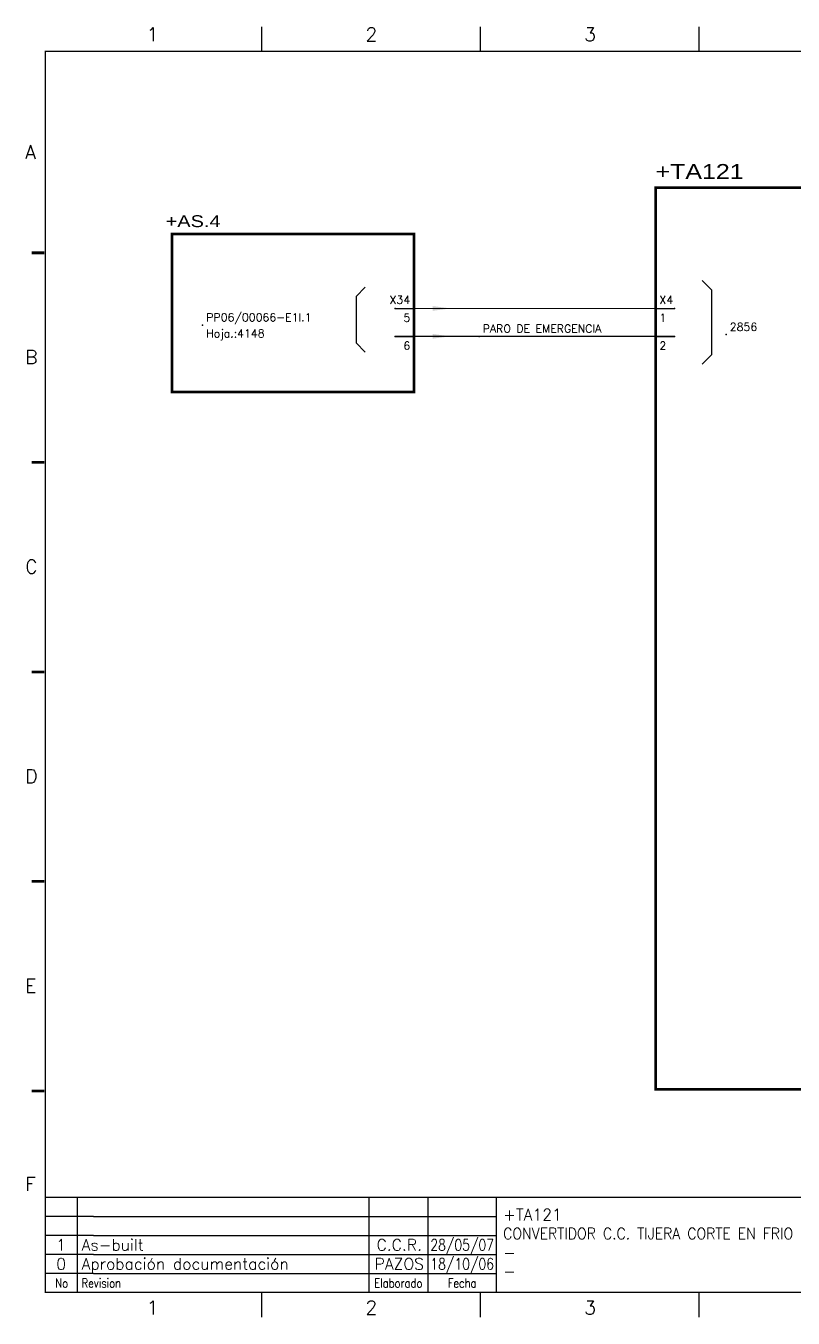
# Model space of a CAD drawing. Extents: x 19 to 410, y 4 to 287.
# Drawn here: x 19.1 to 187.4, y 3.6 to 287.3 of the extents above; entities that cross this region are included whole.
import ezdxf
from ezdxf.enums import TextEntityAlignment as Align

# ---------------------------------------------------------------- set-up
doc = ezdxf.new("R2010")
doc.units = 0
doc.header["$LTSCALE"] = 10
doc.header["$MEASUREMENT"] = 0
doc.linetypes.add('DASHDOT', pattern=[1, 0.5, -0.25, 0, -0.25])
doc.layers.get('0').update_dxf_attribs({"linetype": 'CONTINUOUS'})
for name, color, linetype in [('1', 7, 'CONTINUOUS'), ('10', 5, 'CONTINUOUS'), ('2', 7, 'CONTINUOUS'), ('8', 1, 'CONTINUOUS'), ('9', 6, 'CONTINUOUS'), ('NODE', 7, 'CONTINUOUS')]:
    doc.layers.add(name, color=color, linetype=linetype)
doc.styles.add('HELV', font='HELVBLD.SHX', dxfattribs={"width": 1.2})
doc.styles.add('LABEL', font='SIMPLEX', dxfattribs={"width": 0.8, "height": 4})
doc.styles.add('ROMANS', font='romans')
doc.styles.get("Standard").update_dxf_attribs({"font": 'simplex'})

# ---------------------------------------------------------------- blocks, each defined once
blk = doc.blocks.new('NOD', base_point=(237.5, 170))
at = {"layer": 'NODE'}
blk.add_point((237.5, 170), dxfattribs=at)
blk = doc.blocks.new('$$PLL21')
blk.add_line((-2.5, 0), (2.5, 0))
at = {"layer": '2'}
for p in [(-2.5, 0), (2.5, 0)]:
    blk.add_blockref('NOD', p, dxfattribs=at)
at = {"layer": '8'}
blk.add_attdef('*A', (-1.5, -3.574999999999989), '', height=2.15, dxfattribs=at)
at = {"layer": '9'}
blk.add_attdef('ID', (-1.5, 1.25), '', height=2.15, dxfattribs=at)
blk = doc.blocks.new('$PP313')
at = {"layer": '2'}
blk.add_blockref('NOD', (0, 0), dxfattribs=at)
at = {"layer": '8'}
blk.add_attdef('1A', (1, -3.324999999999989), '', height=2.15, dxfattribs=at)
at = {"layer": '9'}
blk.add_attdef('ID', (1, 1), '', height=2.15, dxfattribs=at)
blk = doc.blocks.new('$$PLR12')
blk.add_line((-2.5, 0), (2.5, 0))
at = {"layer": '2'}
for p in [(-2.5, 0), (2.5, 0)]:
    blk.add_blockref('NOD', p, dxfattribs=at)
at = {"layer": '8'}
blk.add_attdef('*A', text='', height=2.15, dxfattribs=at).set_placement((1.5, -3.574999999999989), align=Align.RIGHT)
at = {"layer": '9'}
blk.add_attdef('ID', text='', height=2.15, dxfattribs=at).set_placement((1.5, 1.25), align=Align.RIGHT)
blk = doc.blocks.new('newcajec')
at = {"layer": '1'}
for p, q in [((179.4, 20.84999999999999), (0.1303441721052074, 20.84999999999999)), ((7, 20.84999999999999), (7, 0)), ((71, 20.84999999999999), (71, 0)), ((84, 20.84999999999999), (84, 0.08964143426294768)), ((99, 20.84999999999999), (99, 0)), ((10.6, 16.64), (0, 16.64)), ((10.6, 16.64), (99.00000000000001, 16.64)), ((10.6, 12.48), (0, 12.48)), ((10.6, 12.48), (99.00000000000001, 12.48)), ((10.6, 8.32), (0, 8.32)), ((10.6, 8.32), (99.00000000000001, 8.32)), ((10.6, 4.16), (0, 4.16)), ((10.6, 4.16), (99.00000000000001, 4.16))]:
    blk.add_line(p, q, dxfattribs=at)
for points in [[(47.50000000000003, 272.5, 0.3, 0.3, 0), (47.50000000000003, 277.9125820568927, 0.3, 0.3, 0)], [(95.50000000000003, 272.5, 0.3, 0.3, 0), (95.50000000000003, 277.9125820568927, 0.3, 0.3, 0)], [(143.5000000000001, 272.5, 0.3, 0.3, 0), (143.5000000000001, 277.9125820568927, 0.3, 0.3, 0)], [(-2.989059080962793, 228.2254404700672, 0.6, 0.6, 0), (-0.1817779831361044, 228.2254404700672, 0.6, 0.6, 0)], [(-2.989059080962793, 182.2254404700672, 0.6, 0.6, 0), (-0.1817779831361044, 182.2254404700672, 0.6, 0.6, 0)], [(-2.989059080962793, 136.2254404700672, 0.6, 0.6, 0), (-0.1817779831361044, 136.2254404700672, 0.6, 0.6, 0)], [(-2.989059080962793, 90.2254404700672, 0.6, 0.6, 0), (-0.1817779831361044, 90.2254404700672, 0.6, 0.6, 0)], [(-2.989059080962793, 44.22544047006719, 0.6, 0.6, 0), (-0.1817779831361044, 44.22544047006719, 0.6, 0.6, 0)], [(47.50000000000004, -5.50000000000002, 0.3, 0.3, 0), (47.50000000000004, -0.08741794310727435, 0.3, 0.3, 0)], [(95.50000000000003, -5.50000000000002, 0.3, 0.3, 0), (95.50000000000003, -0.08741794310727435, 0.3, 0.3, 0)], [(143.5000000000001, -5.50000000000002, 0.3, 0.3, 0), (143.5000000000001, -0.08741794310727435, 0.3, 0.3, 0)]]:
    blk.add_lwpolyline(points, format="xyseb", dxfattribs=at)
at = {"layer": '1', "const_width": 0.3}
blk.add_lwpolyline([(0, 0), (0, 272.5), (383, 272.5), (383, 0)], close=True, dxfattribs=at)
at = {"layer": '1', "style": 'ROMANS'}
for s, p in [('1', (22.29321663019694, 274.6822757111598)), ('2', (70.29321663019694, 274.6822757111598)), ('3', (118.2932166301969, 274.6822757111598)), ('A', (-4.369531937893967, 248.8361050328228)), ('B', (-4.369531937893967, 203.8361050328228)), ('C', (-4.369531937893967, 157.8361050328228)), ('D', (-4.369531937893967, 111.8361050328228)), ('E', (-4.369531937893967, 65.8361050328228)), ('F', (-4.369531937893967, 22.33610503282279)), ('1', (22.29321663019694, -4.817724288840244)), ('2', (70.29321663019694, -4.817724288840244)), ('3', (118.2932166301969, -4.817724288840244))]:
    blk.add_text(s, height=3, dxfattribs=at).set_placement(p)
at = {"layer": '1', "style": 'LABEL', "width": 0.8}
for s, p in [('No', (2.226666121281127, 1.047317943107212)), ('Revision', (7.999999999999986, 1.047317943107211))]:
    blk.add_text(s, height=2, dxfattribs=at).set_placement(p)
for s, p in [('Elaborado', (77.5, 1.047317943107211)), ('Fecha', (91.5, 1.047317943107211))]:
    blk.add_text(s, height=2, dxfattribs=at).set_placement(p, align=Align.CENTER)
at = {"layer": '10', "style": 'ROMANS'}
for tag, p in [('REV41', (3.5, 18.74499999999998)), ('REV43', (77.69972273858866, 18.74499999999998)), ('REV31', (3.5, 14.58499999999999)), ('REV33', (77.69972273858866, 14.58499999999999)), ('REV21', (3.5, 10.42499999999999)), ('REV23', (77.69972273858866, 10.42499999999999)), ('REV11', (3.5, 6.265000000000002)), ('REV13', (77.69972273858866, 6.265000000000002))]:
    blk.add_attdef(tag, text='', height=2.5, dxfattribs=at).set_placement(p, align=Align.MIDDLE)
for tag, p, height in [('REV42', (7.999999999999986, 17.49499999999998), 2.5), ('SHEETNAME1', (100.5, 15.82514432423481), 2.5), ('DESIGNCHECK', (180.7368689439597, 14.83229733012664), 2.5), ('DOCUMENTTYPE', (216.431556680333, 16.80300784715599), 2.5), ('NOTA', (305.324267012746, 15.80181941457773), 3), ('REV32', (7.999999999999986, 13.33499999999999), 2.5), ('OBJECT', (216.431556680333, 12.40274635088354), 2.5), ('REV22', (7.999999999999986, 9.174999999999999), 2.5), ('SHEETNAME2', (100.5, 11.66514432423481), 2.5), ('ORDER', (305.324267012746, 7.301819414577723), 4.5), ('SHEETNAME3', (100.5, 7.505144324234807), 2.5), ('DRAWINGCHECK', (180.5313437479052, 7.714149530439984), 2.5), ('CUSTOMER', (216.431556680333, 8.084891464683468), 2.5), ('REV12', (7.999999999999986, 5.015000000000002), 2.5), ('SHEETNAME4', (100.5, 3.345144324234811), 2.5), ('USER', (180.634361454448, 0.7089454855303376), 2.5), ('DEPARTMENT', (271.9308878022507, 1.045088830057653), 2.5), ('DOCUMENT_ID', (305.324267012746, 0.9341589120460885), 4.4)]:
    blk.add_attdef(tag, p, '', height=height, dxfattribs=at)
for tag, width, p, p2 in [('REV44', 1.221199022953692, (84.52509332113708, 17.49499999999998), (98.48165358346499, 17.49499999999998)), ('REV34', 1.221199022953692, (84.52509332113708, 13.33499999999998), (98.48165358346499, 13.33499999999998)), ('REV24', 1.221199022953692, (84.52509332113708, 9.174999999999988), (98.48165358346499, 9.174999999999988)), ('REV14', 1.221199022953692, (84.52509332113708, 5.014999999999999), (98.48165358346499, 5.014999999999999)), ('CREATED2', 7.039914616041486, (282.7069601254168, 1.045088830057653), (301.1448317388588, 1.045088830057653))]:
    blk.add_attdef(tag, text='', height=2.5, dxfattribs=dict(at, width=width)).set_placement(p, p2, align=Align.FIT)
for tag, p in [('SHEET', (382, 7.433333330000005)), ('NEXTSHEET', (382, 0.5000000000000018))]:
    blk.add_attdef(tag, text='', height=2.5, dxfattribs=at).set_placement(p, align=Align.RIGHT)

msp = doc.modelspace()

# ---------------------------------------------------------------- linework, layer by layer
at = {"layer": '2'}
for p, q in [((93.56316875174502, 229.9354546394988), (91.5219187517448, 227.8942046394988)), ((167.5040487787448, 231.3974623892092), (169.5452987787448, 229.3562123892092)), ((91.5219187517448, 227.8942046394988), (91.5219187517448, 217.6879546394988)), ((169.5452987787448, 229.3562123892092), (169.5452987787448, 215.0674623892092)), ((91.5219187517448, 217.6879546394988), (93.56316875174502, 215.6467046394988)), ((169.5452987787448, 215.0674623892092), (167.5040487787448, 213.0262123892092))]:
    msp.add_line(p, q, dxfattribs=at)
at = {"layer": '2', "color": 3, "linetype": 'DASHDOT'}
for points in [[(157.2977987787449, 251.8099623892093, 0.57155, 0.57155, 0), (255.2777987787449, 251.8099623892093, 0.57155, 0.57155, 0), (255.2777987787449, 53.80871238920925, 0.57155, 0.57155, 0), (157.2977987787449, 53.80871238920925, 0.57155, 0.57155, 0), (157.2977987787449, 251.8099623892093, 0.57155, 0.57155, 0)], [(51.15279877874491, 241.6037123892092, 0.57155, 0.57155, 0), (104.2252987787449, 241.6037123892092, 0.57155, 0.57155, 0), (104.2252987787449, 206.9024623892092, 0.57155, 0.57155, 0), (51.15279877874491, 206.9024623892092, 0.57155, 0.57155, 0), (51.15279877874491, 241.6037123892092, 0.57155, 0.57155, 0)]]:
    msp.add_lwpolyline(points, format="xyseb", dxfattribs=at)
at = {"layer": '2'}
for points in [[(161.3802987787449, 225.2737123892093, 0.24495, 0.24495, 0), (100.1427987787449, 225.2737123892093, 0.24495, 0.24495, 0)], [(161.3802987787449, 219.1499623892092, 0.24495, 0.24495, 0), (100.1427987787449, 219.1499623892092, 0.24495, 0.24495, 0)]]:
    msp.add_lwpolyline(points, format="xyseb", dxfattribs=at)
for points in [[(112.3902987787449, 225.2737123892093), (108.3077987787449, 224.7633998892093), (108.3077987787449, 225.7840248892093)], [(112.3902987787449, 219.1499623892092), (108.3077987787449, 218.6396498892092), (108.3077987787449, 219.6602748892093)]]:
    msp.add_solid(points, dxfattribs=at)

# ---------------------------------------------------------------- block references
at = {"layer": '2', "color": 7}
ref = msp.add_blockref('newcajec', (23.31009182389882, 9.252018368709477), dxfattribs=at)
ref.add_attrib('REV24', '28/05/07', dxfattribs={"layer": '10', "height": 2.5, "style": 'ROMANS', "width": 0.7281683615127604}).set_placement((107.8351851450359, 18.42701836870947), (121.7917454073638, 18.42701836870947), align=Align.FIT)
ref.add_attrib('SHEETNAME3', '-', (123.8100918238988, 16.75716269294428), dxfattribs={"layer": '10', "height": 2.5, "style": 'ROMANS'})
ref.add_attrib('SHEETNAME2', 'CONVERTIDOR C.C. TIJERA CORTE EN FRIO', (123.8100918238988, 20.91716269294429), dxfattribs={"layer": '10', "height": 2.5, "style": 'ROMANS', "width": 0.9})
ref.add_attrib('SHEETNAME1', '+TA121', (123.8100918238988, 25.07716269294428), dxfattribs={"layer": '10', "height": 2.5, "style": 'ROMANS'})
ref.add_attrib('REV22', 'As-built', (31.3100918238988, 18.42701836870948), dxfattribs={"layer": '10', "height": 2.5, "style": 'ROMANS'})
ref.add_attrib('REV12', 'Aprobación documentación', (31.3100918238988, 14.26701836870948), dxfattribs={"layer": '10', "height": 2.5, "style": 'ROMANS'})
ref.add_attrib('REV21', '1', dxfattribs={"layer": '10', "height": 2.5, "style": 'ROMANS'}).set_placement((26.81009182389882, 19.67701836870947), align=Align.MIDDLE)
ref.add_attrib('REV11', '0', dxfattribs={"layer": '10', "height": 2.5, "style": 'ROMANS'}).set_placement((26.81009182389882, 15.51701836870948), align=Align.MIDDLE)
ref.add_attrib('SHEETNAME4', '-', (123.8100918238988, 12.59716269294429), dxfattribs={"layer": '10', "height": 2.5, "style": 'ROMANS'})
ref.add_attrib('REV14', '18/10/06', dxfattribs={"layer": '10', "height": 2.5, "style": 'ROMANS', "width": 0.7281683615127604}).set_placement((107.8351851450359, 14.26701836870948), (121.7917454073638, 14.26701836870948), align=Align.FIT)
ref.add_attrib('REV23', 'C.C.R.', dxfattribs={"layer": '10', "height": 2.5, "style": 'ROMANS'}).set_placement((101.0098145624875, 19.67701836870947), align=Align.MIDDLE)
ref.add_attrib('REV13', 'PAZOS', dxfattribs={"layer": '10', "height": 2.5, "style": 'ROMANS'}).set_placement((101.0098145624875, 15.51701836870948), align=Align.MIDDLE)
at = {"layer": '2', "zscale": 0.8165}
for name, p, xscale, yscale, values in [('$$PLR12', (102.1840487787449, 225.2737123892093), 0.8165, 0.8165, {'ID': 'X34', '*A': '5'}), ('$$PLL21', (159.3390487787449, 225.2737123892093), 0.8165, 0.8165, {'ID': 'X4', '*A': '1'}), ('$PP313', (57.84477023439865, 221.6266445988255), 0.8165000000000191, 0.8164999999999907, {'ID': 'PP06/00066-E1I.1', '1A': 'Hoja.:4148'}), ('$$PLR12', (102.1840487787449, 219.1499623892092), 0.8165, 0.8165, {'*A': '6'}), ('$$PLL21', (159.3390487787449, 219.1499623892092), 0.8165, 0.8165, {'*A': '2'})]:
    msp.add_blockref(name, p, dxfattribs=dict(at, xscale=xscale, yscale=yscale)).add_auto_attribs(values)
at = {"layer": '2'}
ref = msp.add_blockref('$PP313', (118.5140487787448, 219.1499623892092), dxfattribs=dict(at, xscale=0.8165, yscale=0.8165, zscale=0.8165))
ref.add_attrib('ID', 'PARO DE EMERGENCIA', (119.330548778745, 219.9664623892093), dxfattribs={"layer": '9', "height": 1.755475})
ref = msp.add_blockref('$PP313', (172.721589618805, 219.5307823796124), dxfattribs=dict(at, xscale=0.8165, yscale=0.8165, zscale=0.8165))
ref.add_attrib('ID', '2856', (173.5380896188049, 220.3472823796125), dxfattribs={"layer": '9', "height": 1.755475})

# ---------------------------------------------------------------- texts
at = {"layer": '2', "style": 'HELV', "width": 1.2}
for s, height, p in [('+TA121', 3.266, (157.2520452506535, 253.7103383929242)), ('+AS.4', 2.6128, (49.74457894294687, 243.1240131921812))]:
    msp.add_text(s, height=height, dxfattribs=at).set_placement(p)

doc.saveas('drawing.dxf')
